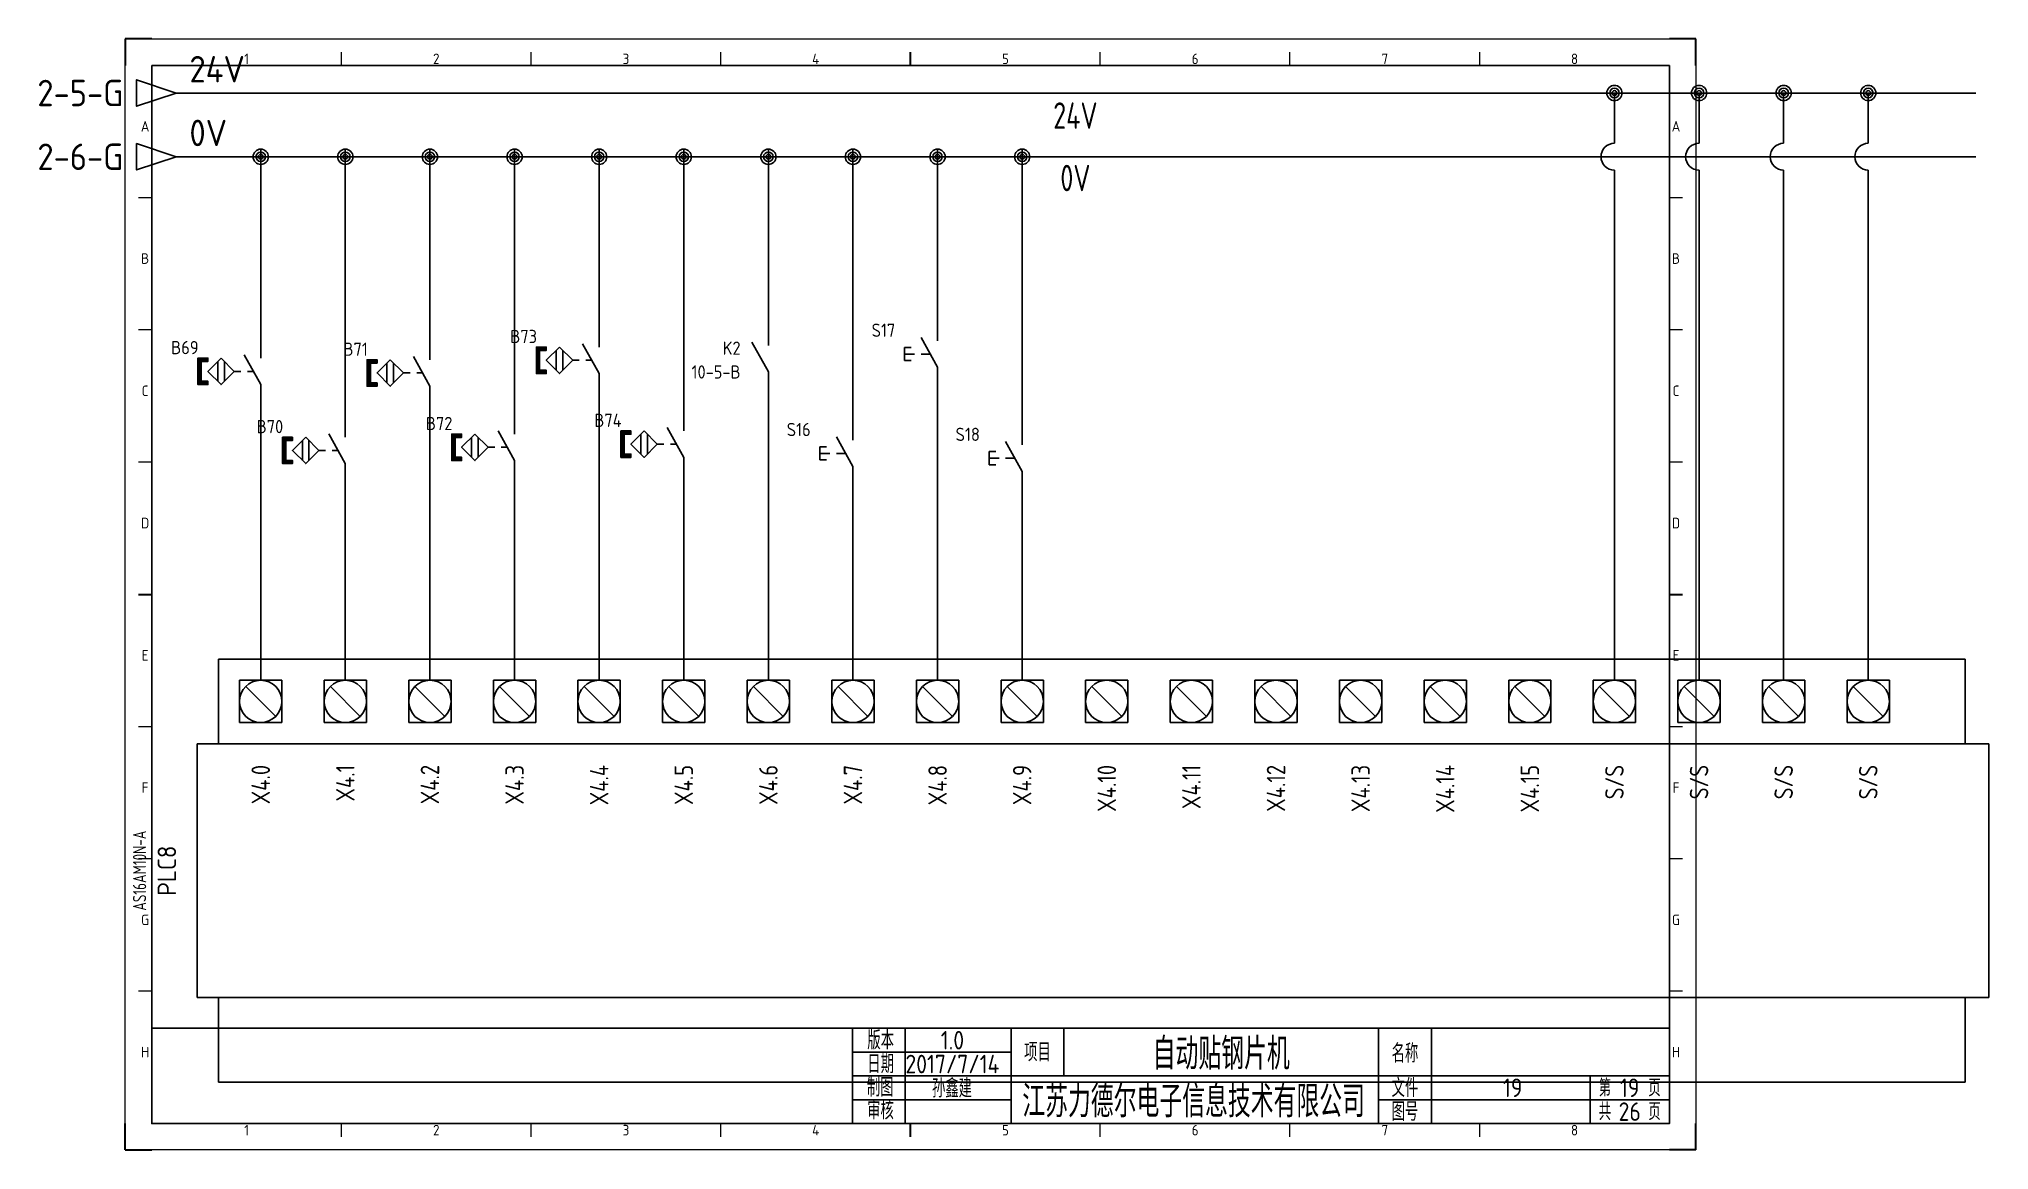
# Model space of a CAD drawing. Header units: millimetres. Extents: x 2013 to 2382, y 1387 to 1597.
import ezdxf
from ezdxf.enums import TextEntityAlignment as Align

# ---------------------------------------------------------------- set-up
doc = ezdxf.new("R2010")
doc.units = ezdxf.units.MM
for name, color, linetype in [('AE_BOR', 1, 'Continuous'), ('DESC', 150, 'Continuous'), ('SYMS', 7, 'Continuous'), ('TAGS', 150, 'Continuous'), ('TERMS', 123, 'Continuous'), ('WIRENO', 72, 'Continuous'), ('WIREREF_DEST', 52, 'Continuous'), ('WIRES', 7, 'Continuous'), ('XREF', 7, 'Continuous'), ('XREFCHILD', 134, 'Continuous'), ('图框_标题栏属性', 1, 'Continuous'), ('图框_标题栏文字', 6, 'Continuous')]:
    doc.layers.add(name, color=color, linetype=linetype)
doc.styles.add('ACGBTS', font='ISOCP.SHX')
doc.styles.get("Standard").update_dxf_attribs({"font": 'arial.ttf'})
doc.styles.add('WD_IEC', font='ISOCP2.shx', dxfattribs={"height": 4, "bigfont": 'gbcbig.shx'})
doc.styles.add('工程字', font='gbenor.shx', dxfattribs={"bigfont": 'gbcbig.shx'})

# ---------------------------------------------------------------- blocks, each defined once
blk = doc.blocks.new('Border')
for p, q in [((584, 410), (10, 410)), ((10, 410), (10, 10)), ((584, 10), (584, 410)), ((10, 10), (584, 10))]:
    blk.add_line(p, q)
at = {"layer": 'AE_BOR', "color": 1, "lineweight": 30}
for p, q in [((10, 420), (0, 420)), ((0, 420), (0, 410)), ((297, 410), (297, 415)), ((594, 420), (584, 420)), ((594, 410), (594, 420)), ((5, 210), (10, 210)), ((584, 210), (589, 210)), ((0, 0), (0, 10)), ((297, 5), (297, 10)), ((594, 0), (594, 10)), ((0, 0), (10, 0)), ((594, 0), (584, 0))]:
    blk.add_line(p, q, dxfattribs=at)
at = {"layer": 'AE_BOR', "color": 1, "lineweight": 15}
for p, q in [((0, 420), (594, 420)), ((0, 0), (0, 420)), ((81.75, 410), (81.75, 415)), ((153.5, 410), (153.5, 415)), ((225.25, 410), (225.25, 415)), ((368.75, 410), (368.75, 415)), ((440.5, 410), (440.5, 415)), ((512.25, 410), (512.25, 415)), ((594, 420), (594, 0)), ((10, 360), (5, 360)), ((589, 360), (584, 360)), ((10, 310), (5, 310)), ((589, 310), (584, 310)), ((10, 260), (5, 260)), ((589, 260), (584, 260)), ((10, 160), (5, 160)), ((589, 160), (584, 160)), ((10, 110), (5, 110)), ((589, 110), (584, 110)), ((10, 60), (5, 60)), ((589, 60), (584, 60)), ((81.75, 5), (81.75, 10)), ((153.5, 5), (153.5, 10)), ((225.25, 5), (225.25, 10)), ((368.75, 5), (368.75, 10)), ((440.5, 5), (440.5, 10)), ((512.25, 5), (512.25, 10)), ((594, 0), (0, 0))]:
    blk.add_line(p, q, dxfattribs=at)
at = {"layer": 'AE_BOR', "color": 1, "lineweight": 15, "style": 'ACGBTS'}
for s, p in [('1', (45.875, 412.5)), ('2', (117.625, 412.5)), ('3', (189.375, 412.5)), ('4', (261.125, 412.5)), ('5', (332.875, 412.5)), ('6', (404.625, 412.5)), ('7', (476.375, 412.5)), ('8', (548.125, 412.5)), ('A', (7.5, 387)), ('A', (586.5, 387)), ('B', (7.5, 337)), ('B', (586.5, 337)), ('C', (7.5, 287)), ('C', (586.5, 287)), ('D', (7.5, 237)), ('D', (586.5, 237)), ('E', (7.5, 187)), ('E', (586.5, 187)), ('F', (7.5, 137)), ('F', (586.5, 137)), ('G', (7.5, 87)), ('G', (586.5, 87)), ('H', (7.5, 37)), ('H', (586.5, 37)), ('1', (45.875, 7.5)), ('2', (117.625, 7.5)), ('3', (189.375, 7.5)), ('4', (261.125, 7.5)), ('5', (332.875, 7.5)), ('6', (404.625, 7.5)), ('7', (476.375, 7.5)), ('8', (548.125, 7.5))]:
    blk.add_text(s, height=4, dxfattribs=at).set_placement(p, align=Align.MIDDLE)
blk = doc.blocks.new('LdrDkA4')
for p, q in [((132.5, 0), (132.5, 18)), ((142.5, 0), (142.5, 18)), ((162.5, 0), (162.5, 18)), ((162.5, 0), (162.5, 18)), ((162.5, 0), (162.5, 18)), ((172.5, 18), (172.5, 13.5)), ((232, 0), (232, 18)), ((242, 0), (242, 18)), ((132.5, 13.5), (162.5, 13.5)), ((172.5, 13.5), (172.5, 9)), ((132.5, 9), (162.99, 9)), ((162.5, 9), (287, 9)), ((272, 0), (272, 9)), ((132.5, 4.5), (162.5, 4.5)), ((232, 4.5), (287, 4.5)), ((142.5, 2.09), (142.5, 2.09)), ((142.5, 2.09), (142.5, 2.09))]:
    blk.add_line(p, q)
blk.add_lwpolyline([(132.5, 18), (0, 18), (0, 0), (132.5, 0)], close=True)
blk.add_lwpolyline([(132.5, 0), (287, 0), (287, 18), (132.5, 18)])
at = {"flags": 9}
blk.add_attdef('WD_TB', (0, 0), '', height=2.5, dxfattribs=at)
at = {"layer": '图框_标题栏属性', "style": '工程字'}
for tag, height, p in [('版本', 3.5, (151.42, 15.75)), ('项目', 6, (202.25, 13.5)), ('名称', 3.5, (264.42, 13.27)), ('日期', 3.5, (151.42, 11.25)), ('制图', 3.5, (151.34, 6.85)), ('公司名称', 6, (197.03, 4.5)), ('文件', 3.5, (257.37, 6.75)), ('页数', 3.5, (279.5, 6.75)), ('审核', 3.5, (151.65, 2.36)), ('图号', 3.5, (257.37, 2.25)), ('总数', 3.5, (279.5, 2.25))]:
    blk.add_attdef(tag, text='', height=height, dxfattribs=at).set_placement(p, align=Align.MIDDLE)
at = {"layer": '图框_标题栏文字', "style": '工程字'}
for s, height, p in [('版本', 3.5, (137.85, 15.75)), ('项目', 3.5, (167.5, 13.5)), ('名称', 3.5, (237, 13.27)), ('日期', 3.5, (137.85, 11.25)), ('制图', 3.5, (137.75, 6.85)), ('文件', 3.5, (237, 6.75)), ('第    页', 3.25, (279.5, 6.75)), ('审核', 3.5, (137.81, 2.51)), ('图号', 3.5, (237, 2.25)), ('共    页', 3.25, (279.5, 2.25))]:
    blk.add_text(s, height=height, dxfattribs=at).set_placement(p, align=Align.MIDDLE_CENTER)
blk = doc.blocks.new('PLCIO_AS16AM10N')
for p, q in [((-289.88, 36.99), (-289.88, 20.99)), ((40.47, 36.99), (-289.88, 36.99)), ((40.47, 36.99), (40.47, 20.99)), ((-285.88, 24.99), (-285.88, 32.99)), ((-285.88, 32.99), (-277.88, 32.99)), ((-284.71, 31.82), (-279.05, 26.16)), ((-277.88, 32.99), (-277.88, 24.99)), ((-269.88, 24.99), (-269.88, 32.99)), ((-269.88, 32.99), (-261.88, 32.99)), ((-268.71, 31.82), (-263.05, 26.16)), ((-261.88, 32.99), (-261.88, 24.99)), ((-253.88, 24.99), (-253.88, 32.99)), ((-253.88, 32.99), (-245.88, 32.99)), ((-252.71, 31.82), (-247.05, 26.16)), ((-245.88, 32.99), (-245.88, 24.99)), ((-237.88, 24.99), (-237.88, 32.99)), ((-237.88, 24.99), (-237.88, 32.99)), ((-237.88, 32.99), (-229.88, 32.99)), ((-237.88, 32.99), (-229.88, 32.99)), ((-236.71, 31.82), (-231.05, 26.16)), ((-229.88, 32.99), (-229.88, 24.99)), ((-229.88, 32.99), (-229.88, 24.99)), ((-221.88, 24.99), (-221.88, 32.99)), ((-221.88, 32.99), (-213.88, 32.99)), ((-220.71, 31.82), (-215.05, 26.16)), ((-213.88, 32.99), (-213.88, 24.99)), ((-205.88, 24.99), (-205.88, 32.99)), ((-205.88, 32.99), (-197.88, 32.99)), ((-204.71, 31.82), (-199.05, 26.16)), ((-197.88, 32.99), (-197.88, 24.99)), ((-189.88, 24.99), (-189.88, 32.99)), ((-189.88, 32.99), (-181.88, 32.99)), ((-188.71, 31.82), (-183.05, 26.16)), ((-181.88, 32.99), (-181.88, 24.99)), ((-173.88, 24.99), (-173.88, 32.99)), ((-173.88, 32.99), (-165.88, 32.99)), ((-172.71, 31.82), (-167.05, 26.16)), ((-165.88, 32.99), (-165.88, 24.99)), ((-157.88, 24.99), (-157.88, 32.99)), ((-157.88, 32.99), (-149.88, 32.99)), ((-156.71, 31.82), (-151.05, 26.16)), ((-149.88, 32.99), (-149.88, 24.99)), ((-141.88, 24.99), (-141.88, 32.99)), ((-141.88, 32.99), (-133.88, 32.99)), ((-140.71, 31.82), (-135.05, 26.16)), ((-133.88, 32.99), (-133.88, 24.99)), ((-125.88, 24.99), (-125.88, 32.99)), ((-125.88, 32.99), (-117.88, 32.99)), ((-124.71, 31.82), (-119.05, 26.16)), ((-117.88, 32.99), (-117.88, 24.99)), ((-109.88, 24.99), (-109.88, 32.99)), ((-109.88, 32.99), (-101.88, 32.99)), ((-108.71, 31.82), (-103.05, 26.16)), ((-101.88, 32.99), (-101.88, 24.99)), ((-93.88, 24.99), (-93.88, 32.99)), ((-93.88, 32.99), (-85.88, 32.99)), ((-92.71, 31.82), (-87.05, 26.16)), ((-85.88, 32.99), (-85.88, 24.99)), ((-77.88, 24.99), (-77.88, 32.99)), ((-77.88, 32.99), (-69.88, 32.99)), ((-76.71, 31.82), (-71.05, 26.16)), ((-69.88, 32.99), (-69.88, 24.99)), ((-61.88, 24.99), (-61.88, 32.99)), ((-61.88, 32.99), (-53.88, 32.99)), ((-60.71, 31.82), (-55.05, 26.16)), ((-53.88, 32.99), (-53.88, 24.99)), ((-45.88, 24.99), (-45.88, 32.99)), ((-45.88, 32.99), (-37.88, 32.99)), ((-44.71, 31.82), (-39.05, 26.16)), ((-37.88, 32.99), (-37.88, 24.99)), ((-29.88, 24.99), (-29.88, 32.99)), ((-29.88, 32.99), (-21.88, 32.99)), ((-28.71, 31.82), (-23.05, 26.16)), ((-21.88, 32.99), (-21.88, 24.99)), ((-13.88, 24.99), (-13.88, 32.99)), ((-13.88, 32.99), (-5.88, 32.99)), ((-12.71, 31.82), (-7.05, 26.16)), ((-5.88, 32.99), (-5.88, 24.99)), ((2.12, 24.99), (2.12, 32.99)), ((2.12, 32.99), (10.12, 32.99)), ((3.29, 31.82), (8.95, 26.16)), ((10.12, 32.99), (10.12, 24.99)), ((18.12, 24.99), (18.12, 32.99)), ((18.12, 32.99), (26.12, 32.99)), ((19.29, 31.82), (24.95, 26.16)), ((26.12, 32.99), (26.12, 24.99)), ((-277.88, 24.99), (-285.88, 24.99)), ((-261.88, 24.99), (-269.88, 24.99)), ((-245.88, 24.99), (-253.88, 24.99)), ((-229.88, 24.99), (-237.88, 24.99)), ((-229.88, 24.99), (-237.88, 24.99)), ((-213.88, 24.99), (-221.88, 24.99)), ((-197.88, 24.99), (-205.88, 24.99)), ((-181.88, 24.99), (-189.88, 24.99)), ((-165.88, 24.99), (-173.88, 24.99)), ((-149.88, 24.99), (-157.88, 24.99)), ((-133.88, 24.99), (-141.88, 24.99)), ((-117.88, 24.99), (-125.88, 24.99)), ((-101.88, 24.99), (-109.88, 24.99)), ((-85.88, 24.99), (-93.88, 24.99)), ((-69.88, 24.99), (-77.88, 24.99)), ((-53.88, 24.99), (-61.88, 24.99)), ((-37.88, 24.99), (-45.88, 24.99)), ((-21.88, 24.99), (-29.88, 24.99)), ((-5.88, 24.99), (-13.88, 24.99)), ((10.12, 24.99), (2.12, 24.99)), ((26.12, 24.99), (18.12, 24.99)), ((-293.88, -27.01), (-293.88, 20.99)), ((-293.88, 20.99), (44.95, 20.99)), ((44.95, 20.99), (44.95, -27.01)), ((-289.88, -27.01), (-293.88, -27.01)), ((-289.88, -27.01), (-289.88, -43.01)), ((-49.88, -27.01), (-289.88, -27.01)), ((44.95, -27.01), (-49.88, -27.01)), ((40.47, -27.01), (40.47, -43.01)), ((-289.88, -43.01), (40.47, -43.01))]:
    blk.add_line(p, q)
for centre in [(-281.88, 28.99), (-265.88, 28.99), (-249.88, 28.99), (-233.88, 28.99), (-217.88, 28.99), (-201.88, 28.99), (-185.88, 28.99), (-169.88, 28.99), (-153.88, 28.99), (-137.88, 28.99), (-121.88, 28.99), (-105.88, 28.99), (-89.88, 28.99), (-73.88, 28.99), (-57.88, 28.99), (-41.88, 28.99), (-25.88, 28.99), (-9.88, 28.99), (6.12, 28.99), (22.12, 28.99)]:
    blk.add_circle(centre, 4)
at = {"style": 'WD_IEC'}
for tag, p, width in [('DESCA42', (-267.38, 60.92), 0.9), ('DESCB42', (-260.38, 60.92), 0.9), ('DESCA43', (-251.38, 60.92), 0.9), ('DESCB43', (-244.38, 60.92), 0.9), ('DESCA44', (-235.38, 60.92), 0.9), ('DESCB44', (-228.38, 60.92), 0.9), ('DESCA45', (-219.38, 60.92), 0.9), ('DESCB45', (-212.38, 60.92), 0.9), ('DESCA46', (-203.38, 60.92), 0.9), ('DESCB46', (-196.38, 60.92), 0.9), ('DESCA47', (-187.38, 60.92), 0.9), ('DESCB47', (-180.38, 60.92), 0.9), ('DESCA48', (-171.38, 60.92), 0.9), ('DESCB48', (-164.38, 60.92), 0.9), ('DESCA49', (-155.38, 60.92), 0.9), ('DESCB49', (-148.38, 60.92), 0.9), ('DESCA50', (-139.38, 60.92), 0.9), ('DESCB50', (-132.38, 60.92), 0.9), ('DESCA52', (-107.38, 60.92), 0.9), ('DESCB52', (-100.38, 60.92), 0.9), ('DESCA53', (-91.38, 60.92), 0.9), ('DESCB53', (-84.38, 60.92), 0.9), ('DESCA54', (-75.38, 60.92), 0.9), ('DESCB54', (-68.38, 60.92), 0.9), ('DESCA55', (-59.38, 60.92), 0.9), ('DESCB55', (-52.38, 60.92), 0.9), ('DESCA56', (-43.38, 60.92), 0.9), ('DESCB56', (-36.38, 60.92), 0.9), ('DESCA41', (-283.38, 60.92), 0.9), ('DESCB41', (-276.38, 60.92), 0.9), ('DESCA51', (-123.38, 60.92), 0.9), ('DESCB51', (-116.38, 60.92), 0.9), ('WDTAGALT', (-331.88, -15.01), 0.8)]:
    blk.add_attdef(tag, p, '', height=4, rotation=90, dxfattribs=dict(at, width=width))
at = {"style": 'WD_IEC', "width": 0.9}
for tag, p in [('TERM41', (-279.88, 34.22)), ('TERM42', (-263.88, 34.22)), ('TERM43', (-247.88, 34.22)), ('TERM44', (-231.88, 34.22)), ('TERM45', (-215.88, 34.22)), ('TERM46', (-199.88, 34.22)), ('TERM47', (-183.88, 34.22)), ('TERM48', (-167.88, 34.22)), ('TERM49', (-151.88, 34.22)), ('TERM50', (-135.88, 34.22)), ('TERM51', (-119.88, 34.22)), ('TERM52', (-103.88, 34.22)), ('TERM53', (-87.88, 34.22)), ('TERM54', (-71.88, 34.22)), ('TERM55', (-55.88, 34.22)), ('TERM56', (-39.88, 34.22)), ('TERM57', (-23.88, 34.22)), ('TERM58', (-7.88, 34.22)), ('TERM59', (8.12, 34.22)), ('TERM60', (24.12, 34.22))]:
    blk.add_attdef(tag, text='', height=2.5, rotation=90, dxfattribs=at).set_placement(p, align=Align.TOP_LEFT)
at = {"style": 'WD_IEC', "flags": 1}
for tag, p in [('X2TERM41', (-281.88, 32.99)), ('X2TERM42', (-265.88, 32.99)), ('X2TERM43', (-249.88, 32.99)), ('X2TERM44', (-233.88, 32.99)), ('X2TERM45', (-217.88, 32.99)), ('X2TERM46', (-201.88, 32.99)), ('X2TERM47', (-185.88, 32.99)), ('X2TERM48', (-169.88, 32.99)), ('X2TERM49', (-153.88, 32.99)), ('X2TERM50', (-137.88, 32.99)), ('X2TERM51', (-121.88, 32.99)), ('X2TERM52', (-105.88, 32.99)), ('X2TERM53', (-89.88, 32.99)), ('X2TERM54', (-73.88, 32.99)), ('X2TERM55', (-57.88, 32.99)), ('X2TERM56', (-41.88, 32.99)), ('X2TERM57', (-25.88, 32.99)), ('X2TERM58', (-9.88, 32.99)), ('X2TERM59', (6.12, 32.99)), ('X2TERM60', (22.12, 32.99))]:
    blk.add_attdef(tag, p, '', height=0.35, rotation=90, dxfattribs=at)
at = {"style": 'WD_IEC', "width": 0.9}
for tag, p in [('TAGA41', (-281.88, 16.99)), ('TAGA42', (-265.88, 16.99)), ('TAGA43', (-249.88, 16.99)), ('TAGA44', (-233.88, 16.99)), ('TAGA45', (-217.88, 16.99)), ('TAGA46', (-201.88, 16.99)), ('TAGA47', (-185.88, 16.99)), ('TAGA48', (-169.88, 16.99)), ('TAGA49', (-153.88, 16.99)), ('TAGA50', (-137.88, 16.99)), ('TAGA51', (-121.88, 16.99)), ('TAGA52', (-105.88, 16.99)), ('TAGA53', (-89.88, 16.99)), ('TAGA54', (-73.88, 16.99)), ('TAGA55', (-57.88, 16.99)), ('TAGA56', (-41.88, 16.99)), ('TERMDESC57', (-25.88, 16.99)), ('TERMDESC58', (-9.88, 16.99)), ('TERMDESC59', (6.12, 16.99)), ('TERMDESC60', (22.12, 16.99))]:
    blk.add_attdef(tag, text='', height=3.5, rotation=90, dxfattribs=at).set_placement(p, align=Align.MIDDLE_RIGHT)
at = {"linetype": 'Continuous', "style": 'WD_IEC', "flags": 9}
for tag, p in [('ASSYCODE', (-320.88, 4.35)), ('FAMILY', (-320.09, 4.38))]:
    blk.add_attdef(tag, text='', height=0.32, rotation=90, dxfattribs=at).set_placement(p, align=Align.CENTER)
at = {"style": 'WD_IEC'}
for tag, p in [('LINE1', (-312.59, -3.01)), ('LINE2', (-307.59, -3.01)), ('TAG1', (-297.88, -3.01))]:
    blk.add_attdef(tag, text='', height=3.5, rotation=90, dxfattribs=at).set_placement(p, align=Align.CENTER)
for tag, width, p in [('INST', 0.8, (-328.04, -3.01)), ('LOC', 0.8, (-324.6, -3.01)), ('MFG', 0.8, (-320.59, -3.01)), ('CAT', 0.9, (-317.09, -3.01)), ('DESC', 0.8, (-303.54, -3.01))]:
    blk.add_attdef(tag, text='', height=2.5, rotation=90, dxfattribs=dict(at, width=width)).set_placement(p, align=Align.CENTER)
blk = doc.blocks.new('HA1D3')
blk.add_lwpolyline([(0, 0), (-3.75, -1.25), (-3.75, 1.25)], close=True)
at = {"style": 'WD_IEC', "flags": 1}
blk.add_attdef('SIGCODE', text='', height=1, dxfattribs=at).set_placement((-2.5, 1.8), align=Align.RIGHT)
at = {"style": 'WD_IEC'}
for tag, p, height, flags in [('WIRENO', (1.25, 1), 2.5, 8), ('X1TERM01', (0, 0), 0.32, 1)]:
    blk.add_attdef(tag, p, '', height=height, dxfattribs=dict(at, flags=flags))
blk.add_attdef('XREF', text='', height=2.5, dxfattribs=at).set_placement((-5, 0), align=Align.MIDDLE_RIGHT)
blk.add_attdef('DESC1', text='', height=2.5, dxfattribs=at).set_placement((1.25, -1), align=Align.TOP_LEFT)
blk = doc.blocks.new('WD_WNH')
at = {"linetype": 'Continuous', "style": 'WD_IEC', "width": 0.8}
blk.add_attdef('WIRENO', text='', height=2.5, dxfattribs=at).set_placement((0, 0.75), align=Align.CENTER)
at = {"style": 'WD_IEC', "flags": 1}
for tag, p in [('W08USER', (0, 0.375)), ('W04USER', (0, 0.875)), ('W05USER', (0, 0.75)), ('W09USER', (0, 0.25)), ('W03USER', (0, 1)), ('W06USER', (0, 0.625)), ('W07USER', (0, 0.5)), ('W02USER', (0, 1.125)), ('W01USER', (0, 1.25)), ('W10USER', (0, 0.125))]:
    blk.add_attdef(tag, text='', height=0.08, dxfattribs=at).set_placement(p, align=Align.CENTER)
blk = doc.blocks.new('WDDOT')
for radius in [0.72, 0.449, 0.223]:
    blk.add_circle((0, 0), radius)
blk = doc.blocks.new('VPX11M')
for p, q in [((0, 7.5), (0, 2.5)), ((-8.125, 1.875), (-8.125, -1.875)), ((-6.875, 1.875), (-6.875, -1.875)), ((-5, 0), (-3.75, 0)), ((0, -2.5), (-3.125, 3.125)), ((-2.5, 0), (-1.389, 0)), ((0, -2.5), (0, -7.5))]:
    blk.add_line(p, q)
for points in [[(-11.25, 1.875), (-10, 1.875), (-10, 2.5), (-11.875, 2.5), (-11.875, -2.5), (-10, -2.5), (-10, -1.875), (-11.25, -1.875)], [(-7.5, 2.5), (-5, 0), (-7.5, -2.5), (-10, 0)]]:
    blk.add_lwpolyline(points, close=True)
for points in [[(-11.875, 2.5), (-11.875, 1.875), (-10, 2.5), (-10, 1.875)], [(-11.875, 1.875), (-11.875, -1.875), (-11.25, 1.875), (-11.25, -1.875)], [(-11.875, -1.875), (-11.875, -2.5), (-10, -1.875), (-10, -2.5)]]:
    blk.add_solid(points)
at = {"style": 'WD_IEC'}
for tag, p in [('INST', (-11.75, 10.25)), ('LOC', (-11.75, 6.75)), ('TAG1', (-11.75, 3.25)), ('DESC1', (-11.75, -9.85)), ('DESC2', (-11.75, -13.35)), ('DESC3', (-11.75, -16.85))]:
    blk.add_attdef(tag, text='', height=2.5, dxfattribs=at).set_placement(p, align=Align.RIGHT)
at = {"style": 'WD_IEC', "flags": 1}
for tag, p, height in [('X2TERM01', (0, 7.5), 0.32), ('MFG', (2.75, 6.5), 1.5), ('CAT', (2.75, 4), 1.5), ('X1LINK', (0, 0), 0.32), ('ASSYCODE', (1, -4), 1), ('CONTACT', (1, -2.5), 1), ('COMMON', (2.25, -3.75), 1), ('X8TERM02', (0, -7.5), 0.32), ('FAMILY', (1, -5.5), 1), ('CATDESC', (1, -7), 1)]:
    blk.add_attdef(tag, p, '', height=height, dxfattribs=at)
at = {"style": 'WD_IEC'}
blk.add_attdef('TERM01', text='', height=2, rotation=90, dxfattribs=at).set_placement((-1, 7.5), align=Align.RIGHT)
blk.add_attdef('TERM02', (-1, -7.5), '', height=2, rotation=90, dxfattribs=at)
at = {"lineweight": 15, "style": 'WD_IEC'}
for tag, p in [('XREF', (-11.75, -6)), ('WDTAGALT', (-11.5, -20))]:
    blk.add_attdef(tag, text='', height=2.5, dxfattribs=at).set_placement(p, align=Align.RIGHT)
blk = doc.blocks.new('VCR21')
for p, q in [((0, 7.5), (0, 2.5)), ((0, -2.5), (-3.125, 3.125)), ((0, -2.5), (0, -7.5))]:
    blk.add_line(p, q)
at = {"style": 'WD_IEC'}
for tag, p in [('INST', (-5.25, 7.75)), ('LOC', (-5.25, 4.25)), ('TAG2', (-5.25, 0.75)), ('XREF', (-5.25, -3.75)), ('DESC1', (-5.25, -7.6)), ('DESC2', (-5.25, -11.1)), ('DESC3', (-5.25, -14.6))]:
    blk.add_attdef(tag, text='', height=2.5, dxfattribs=at).set_placement(p, align=Align.RIGHT)
at = {"style": 'WD_IEC', "flags": 1}
for tag, p, height in [('X2TERM01', (0, 7.5), 0.32), ('X4LINK', (-2, 0), 0.32), ('X1LINK', (-0.5, 0), 0.32), ('CONTACT', (4, -3.5), 1), ('X8TERM02', (0, -7.5), 0.32), ('FAMILY', (4, -5), 1), ('COMMON', (5.25, -4.75), 1)]:
    blk.add_attdef(tag, p, '', height=height, dxfattribs=at)
at = {"style": 'WD_IEC'}
blk.add_attdef('TERM01', text='', height=2, rotation=90, dxfattribs=at).set_placement((-1, 7.5), align=Align.RIGHT)
blk.add_attdef('TERM02', (-1, -7.5), '', height=2, rotation=90, dxfattribs=at)
blk = doc.blocks.new('VPB11')
for p, q in [((0, 7.5), (0, 2.5)), ((-6.25, 1.25), (-6.25, -1.25)), ((-6.25, 1.25), (-5, 1.25)), ((-6.25, 0), (-4.375, 0)), ((0, -2.5), (-3.125, 3.125)), ((-3.125, 0), (-1.389, 0)), ((-6.25, -1.25), (-5, -1.25)), ((0, -2.5), (0, -7.5))]:
    blk.add_line(p, q)
at = {"style": 'WD_IEC'}
for tag, p in [('INST', (-8, 10.25)), ('LOC', (-8, 6.75)), ('TAG1', (-8, 3.25)), ('DESC1', (-8, -10.35)), ('DESC2', (-8, -13.85)), ('DESC3', (-8, -17.35))]:
    blk.add_attdef(tag, text='', height=2.5, dxfattribs=at).set_placement(p, align=Align.RIGHT)
at = {"style": 'WD_IEC', "flags": 1}
for tag, p, height in [('X2TERM01', (0, 7.5), 0.32), ('CONTACT', (0.5, 4.5), 1), ('COMMON', (1.75, 3.25), 1), ('X1LINK', (0, 0), 0.32), ('ASSYCODE', (1, -4), 1), ('X8TERM02', (0, -7.5), 0.32), ('FAMILY', (1, -5.5), 1), ('CATDESC', (1, -7), 1)]:
    blk.add_attdef(tag, p, '', height=height, dxfattribs=at)
at = {"style": 'WD_IEC'}
blk.add_attdef('TERM01', text='', height=2, rotation=90, dxfattribs=at).set_placement((-1, 7.5), align=Align.RIGHT)
at = {"style": 'WD_IEC', "flags": 9}
for tag, p in [('MFG', (-8.5, -0.25)), ('CAT', (-8.5, -2.75))]:
    blk.add_attdef(tag, text='', height=1.5, dxfattribs=at).set_placement(p, align=Align.RIGHT)
at = {"style": 'WD_IEC'}
blk.add_attdef('TERM02', (-1, -7.5), '', height=2, rotation=90, dxfattribs=at)
at = {"lineweight": 15, "style": 'WD_IEC'}
blk.add_attdef('XREF', text='', height=2.5, dxfattribs=at).set_placement((-8, -6.35), align=Align.RIGHT)

msp = doc.modelspace()

# ---------------------------------------------------------------- linework, layer by layer
at = {"layer": 'WIRES'}
for p, q in [((2038.92, 1587.21), (2379.23, 1587.21)), ((2310.9, 1577.7), (2310.9, 1586.99)), ((2326.9, 1577.7), (2326.9, 1586.99)), ((2342.9, 1577.7), (2342.9, 1586.99)), ((2358.9, 1577.7), (2358.9, 1586.99)), ((2038.92, 1575.16), (2379.23, 1575.16)), ((2054.9, 1542.09), (2054.9, 1576.64)), ((2070.9, 1527.15), (2070.9, 1576.64)), ((2086.9, 1541.79), (2086.9, 1576.64)), ((2102.9, 1527.74), (2102.9, 1576.64)), ((2118.9, 1544.19), (2118.9, 1576.64)), ((2134.9, 1528.34), (2134.9, 1576.64)), ((2150.9, 1544.48), (2150.9, 1576.64)), ((2166.9, 1526.6), (2166.9, 1576.64)), ((2182.9, 1545.37), (2182.9, 1576.64)), ((2198.9, 1525.69), (2198.9, 1576.64)), ((2310.9, 1476.21), (2310.9, 1572.62)), ((2326.9, 1476.21), (2326.9, 1572.62)), ((2342.9, 1476.21), (2342.9, 1572.62)), ((2358.9, 1476.21), (2358.9, 1572.62)), ((2182.9, 1476.21), (2182.9, 1530.37)), ((2054.9, 1476.21), (2054.9, 1527.09)), ((2086.9, 1476.21), (2086.9, 1526.79)), ((2118.9, 1476.21), (2118.9, 1529.19)), ((2150.9, 1476.21), (2150.9, 1529.48)), ((2070.9, 1476.21), (2070.9, 1512.15)), ((2102.9, 1476.21), (2102.9, 1512.74)), ((2134.9, 1476.21), (2134.9, 1513.34)), ((2166.9, 1476.21), (2166.9, 1511.6)), ((2198.9, 1476.21), (2198.9, 1510.69))]:
    msp.add_line(p, q, dxfattribs=at)
for centre in [(2310.9, 1575.16), (2326.9, 1575.16), (2342.9, 1575.16), (2358.9, 1575.16)]:
    msp.add_arc(centre, 2.54, 90, 270, dxfattribs=at)

# ---------------------------------------------------------------- block references
msp.add_blockref('LdrDkA4', (2034.29, 1392.42)).add_auto_attribs({'总数': '26', '页数': '19', '文件': '19', '公司名称': '江苏力德尔电子信息技术有限公司', '项目': '自动贴钢片机', '制图': '孙鑫建', '日期': '2017/7/14', '版本': '1.0'})
at = {"layer": 'AE_BOR', "xscale": 0.5, "yscale": 0.5, "zscale": 0.5}
msp.add_blockref('Border', (2029.29, 1387.42), dxfattribs=at)
at = {"layer": 'SYMS'}
ref = msp.add_blockref('HA1D3', (2038.92, 1587.21), dxfattribs=dict(at, xscale=2, yscale=2, zscale=2))
ref.add_attrib('XREF', '2-5-G', dxfattribs={"layer": 'XREF', "height": 5, "style": 'WD_IEC'}).set_placement((2028.92, 1587.21), align=Align.MIDDLE_RIGHT)
ref.add_attrib('WIRENO', '24V', (2041.42, 1589.21), dxfattribs={"layer": 'WIREREF_DEST', "height": 5, "style": 'WD_IEC', "flags": 8})
at = {"layer": 'SYMS', "xscale": 2, "yscale": 2, "zscale": 2}
for p in [(2310.9, 1587.21), (2326.9, 1587.21), (2342.9, 1587.21), (2358.9, 1587.21), (2054.9, 1575.16), (2070.9, 1575.16), (2086.9, 1575.16), (2102.9, 1575.16), (2118.9, 1575.16), (2134.9, 1575.16), (2150.9, 1575.16), (2166.9, 1575.16), (2182.9, 1575.16), (2198.9, 1575.16)]:
    msp.add_blockref('WDDOT', p, dxfattribs=at)
at = {"layer": 'SYMS'}
ref = msp.add_blockref('HA1D3', (2038.92, 1575.16), dxfattribs=dict(at, xscale=2, yscale=2, zscale=2))
ref.add_attrib('XREF', '2-6-G', dxfattribs={"layer": 'XREF', "height": 5, "style": 'WD_IEC'}).set_placement((2028.92, 1575.16), align=Align.MIDDLE_RIGHT)
ref.add_attrib('WIRENO', '0V', (2041.42, 1577.16), dxfattribs={"layer": 'WIREREF_DEST', "height": 5, "style": 'WD_IEC', "flags": 8})
ref = msp.add_blockref('VPB11', (2182.9, 1537.87), dxfattribs=at)
ref.add_attrib('TAG1', 'S17', dxfattribs={"layer": 'TAGS', "height": 2.5, "style": 'WD_IEC'}).set_placement((2174.9, 1541.12), align=Align.RIGHT)
ref = msp.add_blockref('VPX11M', (2054.9, 1534.59), dxfattribs=at)
ref.add_attrib('TAG1', 'B69', dxfattribs={"layer": 'TAGS', "height": 2.5, "style": 'WD_IEC'}).set_placement((2043.15, 1537.84), align=Align.RIGHT)
ref = msp.add_blockref('VPX11M', (2086.9, 1534.29), dxfattribs=at)
ref.add_attrib('TAG1', 'B71', dxfattribs={"layer": 'TAGS', "height": 2.5, "style": 'WD_IEC'}).set_placement((2075.15, 1537.54), align=Align.RIGHT)
ref = msp.add_blockref('VPX11M', (2118.9, 1536.69), dxfattribs=at)
ref.add_attrib('TAG1', 'B73', dxfattribs={"layer": 'TAGS', "height": 2.5, "style": 'WD_IEC'}).set_placement((2107.15, 1539.94), align=Align.RIGHT)
ref = msp.add_blockref('VCR21', (2150.9, 1536.98), dxfattribs=at)
ref.add_attrib('XREF', '10-5-B', dxfattribs={"layer": 'XREFCHILD', "height": 2.5, "style": 'WD_IEC'}).set_placement((2145.65, 1533.23), align=Align.RIGHT)
ref.add_attrib('TAG2', 'K2', dxfattribs={"layer": 'TAGS', "height": 2.5, "style": 'WD_IEC'}).set_placement((2145.65, 1537.73), align=Align.RIGHT)
ref = msp.add_blockref('VPX11M', (2070.9, 1519.65), dxfattribs=at)
ref.add_attrib('TAG1', 'B70', dxfattribs={"layer": 'TAGS', "height": 2.5, "style": 'WD_IEC'}).set_placement((2059.15, 1522.9), align=Align.RIGHT)
ref = msp.add_blockref('VPX11M', (2102.9, 1520.24), dxfattribs=at)
ref.add_attrib('TAG1', 'B72', dxfattribs={"layer": 'TAGS', "height": 2.5, "style": 'WD_IEC'}).set_placement((2091.15, 1523.49), align=Align.RIGHT)
ref = msp.add_blockref('VPX11M', (2134.9, 1520.84), dxfattribs=at)
ref.add_attrib('TAG1', 'B74', dxfattribs={"layer": 'TAGS', "height": 2.5, "style": 'WD_IEC'}).set_placement((2123.15, 1524.09), align=Align.RIGHT)
ref = msp.add_blockref('VPB11', (2166.9, 1519.1), dxfattribs=at)
ref.add_attrib('TAG1', 'S16', dxfattribs={"layer": 'TAGS', "height": 2.5, "style": 'WD_IEC'}).set_placement((2158.9, 1522.35), align=Align.RIGHT)
ref = msp.add_blockref('VPB11', (2198.9, 1518.19), dxfattribs=at)
ref.add_attrib('TAG1', 'S18', dxfattribs={"layer": 'TAGS', "height": 2.5, "style": 'WD_IEC'}).set_placement((2190.9, 1521.44), align=Align.RIGHT)
ref = msp.add_blockref('PLCIO_AS16AM10N', (2336.78, 1443.22), dxfattribs=at)
ref.add_attrib('TAGA47', 'X4.6', dxfattribs={"layer": 'TAGS', "height": 3.5, "rotation": 90, "style": 'WD_IEC', "width": 0.9}).set_placement((2150.9, 1460.21), align=Align.MIDDLE_RIGHT)
ref.add_attrib('TAGA45', 'X4.4', dxfattribs={"layer": 'TAGS', "height": 3.5, "rotation": 90, "style": 'WD_IEC', "width": 0.9}).set_placement((2118.9, 1460.21), align=Align.MIDDLE_RIGHT)
ref.add_attrib('TAGA43', 'X4.2', dxfattribs={"layer": 'TAGS', "height": 3.5, "rotation": 90, "style": 'WD_IEC', "width": 0.9}).set_placement((2086.9, 1460.21), align=Align.MIDDLE_RIGHT)
ref.add_attrib('TAGA42', 'X4.1', dxfattribs={"layer": 'TAGS', "height": 3.5, "rotation": 90, "style": 'WD_IEC', "width": 0.9}).set_placement((2070.9, 1460.21), align=Align.MIDDLE_RIGHT)
ref.add_attrib('TAGA41', 'X4.0', dxfattribs={"layer": 'TAGS', "height": 3.5, "rotation": 90, "style": 'WD_IEC', "width": 0.9}).set_placement((2054.9, 1460.21), align=Align.MIDDLE_RIGHT)
ref.add_attrib('TAG1', 'PLC8', dxfattribs={"layer": 'TAGS', "height": 3.5, "rotation": 90, "style": 'WD_IEC'}).set_placement((2038.9, 1440.21), align=Align.CENTER)
ref.add_attrib('DESC', 'AS16AM10N-A', dxfattribs={"layer": 'DESC', "height": 2.5, "rotation": 90, "style": 'WD_IEC', "width": 0.8}).set_placement((2033.24, 1440.21), align=Align.CENTER)
ref.add_attrib('TAGA44', 'X4.3', dxfattribs={"layer": 'TAGS', "height": 3.5, "rotation": 90, "style": 'WD_IEC', "width": 0.9}).set_placement((2102.9, 1460.21), align=Align.MIDDLE_RIGHT)
ref.add_attrib('TAGA46', 'X4.5', dxfattribs={"layer": 'TAGS', "height": 3.5, "rotation": 90, "style": 'WD_IEC', "width": 0.9}).set_placement((2134.9, 1460.21), align=Align.MIDDLE_RIGHT)
ref.add_attrib('TAGA48', 'X4.7', dxfattribs={"layer": 'TAGS', "height": 3.5, "rotation": 90, "style": 'WD_IEC', "width": 0.9}).set_placement((2166.9, 1460.21), align=Align.MIDDLE_RIGHT)
ref.add_attrib('TAGA49', 'X4.8', dxfattribs={"layer": 'TAGS', "height": 3.5, "rotation": 90, "style": 'WD_IEC', "width": 0.9}).set_placement((2182.9, 1460.21), align=Align.MIDDLE_RIGHT)
ref.add_attrib('TAGA50', 'X4.9', dxfattribs={"layer": 'TAGS', "height": 3.5, "rotation": 90, "style": 'WD_IEC', "width": 0.9}).set_placement((2198.9, 1460.21), align=Align.MIDDLE_RIGHT)
ref.add_attrib('TAGA51', 'X4.10', dxfattribs={"layer": 'TAGS', "height": 3.5, "rotation": 90, "style": 'WD_IEC', "width": 0.9}).set_placement((2214.9, 1460.21), align=Align.MIDDLE_RIGHT)
ref.add_attrib('TAGA52', 'X4.11', dxfattribs={"layer": 'TAGS', "height": 3.5, "rotation": 90, "style": 'WD_IEC', "width": 0.9}).set_placement((2230.9, 1460.21), align=Align.MIDDLE_RIGHT)
ref.add_attrib('TAGA53', 'X4.12', dxfattribs={"layer": 'TAGS', "height": 3.5, "rotation": 90, "style": 'WD_IEC', "width": 0.9}).set_placement((2246.9, 1460.21), align=Align.MIDDLE_RIGHT)
ref.add_attrib('TAGA54', 'X4.13', dxfattribs={"layer": 'TAGS', "height": 3.5, "rotation": 90, "style": 'WD_IEC', "width": 0.9}).set_placement((2262.9, 1460.21), align=Align.MIDDLE_RIGHT)
ref.add_attrib('TAGA55', 'X4.14', dxfattribs={"layer": 'TAGS', "height": 3.5, "rotation": 90, "style": 'WD_IEC', "width": 0.9}).set_placement((2278.9, 1460.21), align=Align.MIDDLE_RIGHT)
ref.add_attrib('TAGA56', 'X4.15', dxfattribs={"layer": 'TAGS', "height": 3.5, "rotation": 90, "style": 'WD_IEC', "width": 0.9}).set_placement((2294.9, 1460.21), align=Align.MIDDLE_RIGHT)
ref.add_attrib('TERMDESC57', 'S/S', dxfattribs={"layer": 'TERMS', "height": 3.5, "rotation": 90, "style": 'WD_IEC', "width": 0.9}).set_placement((2310.9, 1460.21), align=Align.MIDDLE_RIGHT)
ref.add_attrib('TERMDESC58', 'S/S', dxfattribs={"layer": 'TERMS', "height": 3.5, "rotation": 90, "style": 'WD_IEC', "width": 0.9}).set_placement((2326.9, 1460.21), align=Align.MIDDLE_RIGHT)
ref.add_attrib('TERMDESC59', 'S/S', dxfattribs={"layer": 'TERMS', "height": 3.5, "rotation": 90, "style": 'WD_IEC', "width": 0.9}).set_placement((2342.9, 1460.21), align=Align.MIDDLE_RIGHT)
ref.add_attrib('TERMDESC60', 'S/S', dxfattribs={"layer": 'TERMS', "height": 3.5, "rotation": 90, "style": 'WD_IEC', "width": 0.9}).set_placement((2358.9, 1460.21), align=Align.MIDDLE_RIGHT)
at = {"layer": 'WIRENO'}
ref = msp.add_blockref('WD_WNH', (2209.07, 1587.21), dxfattribs=dict(at, xscale=2, yscale=2, zscale=2))
ref.add_attrib('WIRENO', '24V', dxfattribs={"linetype": 'Continuous', "height": 5, "style": 'WD_IEC', "width": 0.8}).set_placement((2208.96, 1580.44), align=Align.CENTER)
ref = msp.add_blockref('WD_WNH', (2209.07, 1575.16), dxfattribs=dict(at, xscale=2, yscale=2, zscale=2))
ref.add_attrib('WIRENO', '0V', dxfattribs={"linetype": 'Continuous', "height": 5, "style": 'WD_IEC', "width": 0.8}).set_placement((2208.96, 1568.64), align=Align.CENTER)

doc.saveas('drawing.dxf')
